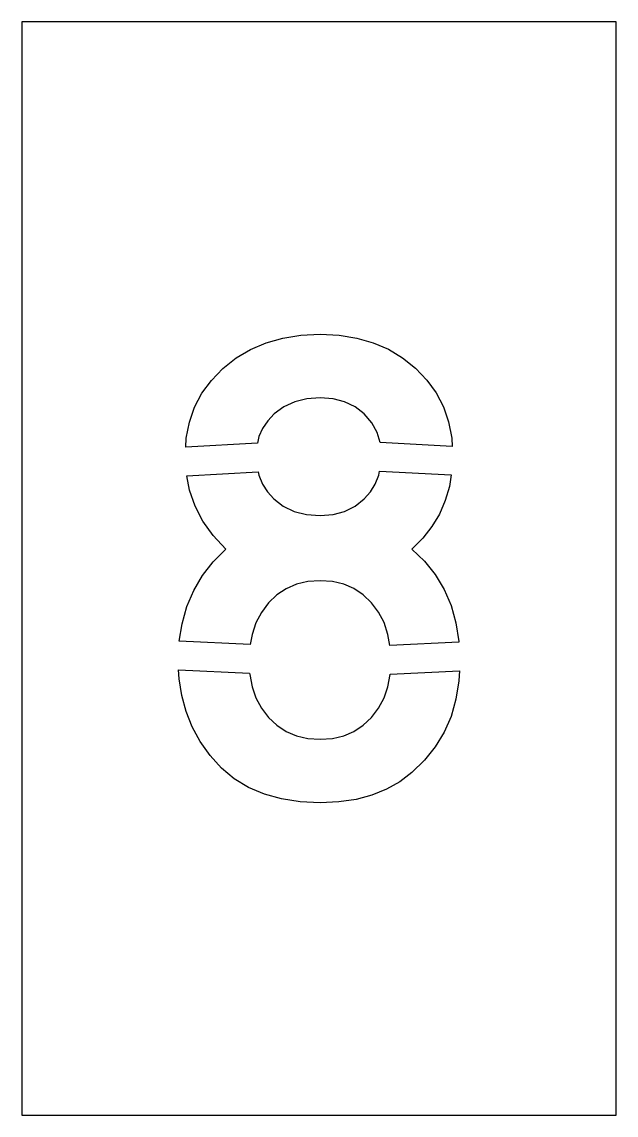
# Model space of a CAD drawing. Header units: inches. Extents: x 0 to 3.8, y 0 to 7.
import ezdxf

# ---------------------------------------------------------------- set-up
doc = ezdxf.new("R2010")
doc.units = ezdxf.units.IN
doc.header["$MEASUREMENT"] = 0
doc.layers.add('CUT', color=1, linetype='Continuous')

msp = doc.modelspace()

# ---------------------------------------------------------------- linework, layer by layer
at = {"layer": 'CUT'}
for points in [[(0, 0), (3.8026, 0), (3.8026, 7), (0, 7)], [(1.0721, 4.4367), (1.1056, 4.5325), (1.1525, 4.6219), (1.2127, 4.7047), (1.2864, 4.7809), (1.3707, 4.8479), (1.4628, 4.9026), (1.5627, 4.9452), (1.6704, 4.9757), (1.786, 4.9939), (1.9094, 5), (2.0297, 4.994), (2.1426, 4.9758), (2.248, 4.9456), (2.3459, 4.9033), (2.4364, 4.8489), (2.5194, 4.7824), (2.5921, 4.7065), (2.6516, 4.6238), (2.6978, 4.5343), (2.7309, 4.4381), (2.7507, 4.3351), (2.7539, 4.2818), (2.2928, 4.3059), (2.2735, 4.3711), (2.2391, 4.4337), (2.1909, 4.4894), (2.1321, 4.5351), (2.0655, 4.5677), (1.9913, 4.5873), (1.9094, 4.5938), (1.8242, 4.5873), (1.7468, 4.5677), (1.677, 4.5351), (1.6149, 4.4894), (1.5729, 4.4454), (1.5403, 4.397), (1.517, 4.3442), (1.5068, 4.3025), (1.0485, 4.2772), (1.052, 4.3343)], [(1.0559, 3.2562), (1.0993, 3.359), (1.1552, 3.4547), (1.2235, 3.5433), (1.3042, 3.6248), (1.2242, 3.7108), (1.1589, 3.8024), (1.1084, 3.8997), (1.0726, 4.0026), (1.0549, 4.0941), (1.5116, 4.1193), (1.5165, 4.097), (1.5392, 4.041), (1.5709, 3.9904), (1.6117, 3.9454), (1.6727, 3.899), (1.7427, 3.8659), (1.8216, 3.8461), (1.9094, 3.8395), (1.9913, 3.8461), (2.0655, 3.8659), (2.1321, 3.899), (2.1909, 3.9454), (2.2306, 3.9904), (2.2614, 4.041), (2.2834, 4.097), (2.2889, 4.1227), (2.7479, 4.0987), (2.7359, 4.0259), (2.7091, 3.9346), (2.6717, 3.8488), (2.6235, 3.7685), (2.5647, 3.6939), (2.4951, 3.6248), (2.5767, 3.5468), (2.6457, 3.4606), (2.7022, 3.3661), (2.7461, 3.2633), (2.7775, 3.1523), (2.7963, 3.0329), (2.7965, 3.0285), (2.3554, 3.0068), (2.3425, 3.0781), (2.3176, 3.1533), (2.2827, 3.2209), (2.2379, 3.2809), (2.1848, 3.3316), (2.1252, 3.371), (2.0592, 3.3991), (1.9867, 3.416), (1.9078, 3.4217), (1.8288, 3.416), (1.7563, 3.3989), (1.6903, 3.3705), (1.6307, 3.3307), (1.5777, 3.2795), (1.5328, 3.219), (1.4979, 3.1514), (1.473, 3.0765), (1.4614, 3.0127), (1.0072, 3.0354), (1.0248, 3.1463)], [(2.7022, 2.4514), (2.6457, 2.3578), (2.5767, 2.2721), (2.4951, 2.1944), (2.4186, 2.135), (2.3337, 2.0864), (2.2403, 2.0486), (2.1384, 2.0216), (2.0281, 2.0054), (1.9094, 2), (1.7809, 2.0062), (1.6616, 2.0246), (1.5515, 2.0554), (1.4508, 2.0985), (1.3592, 2.1539), (1.2769, 2.2217), (1.2039, 2.3017), (1.1416, 2.3918), (1.0906, 2.4861), (1.051, 2.5846), (1.0227, 2.6873), (1.0057, 2.7942), (1.0027, 2.8522), (1.4576, 2.8294), (1.4581, 2.8213), (1.473, 2.7434), (1.4979, 2.6718), (1.5328, 2.6063), (1.5777, 2.5469), (1.6307, 2.4962), (1.6903, 2.4568), (1.7563, 2.4287), (1.8288, 2.4118), (1.9078, 2.4062), (1.9867, 2.4118), (2.0592, 2.4287), (2.1252, 2.4568), (2.1848, 2.4962), (2.2379, 2.5469), (2.2827, 2.6063), (2.3176, 2.6718), (2.3425, 2.7434), (2.3575, 2.8213), (2.3576, 2.8235), (2.7996, 2.8453), (2.7963, 2.7799), (2.7775, 2.6625), (2.7461, 2.553)]]:
    msp.add_lwpolyline(points, close=True, dxfattribs=at)

doc.saveas('drawing.dxf')
